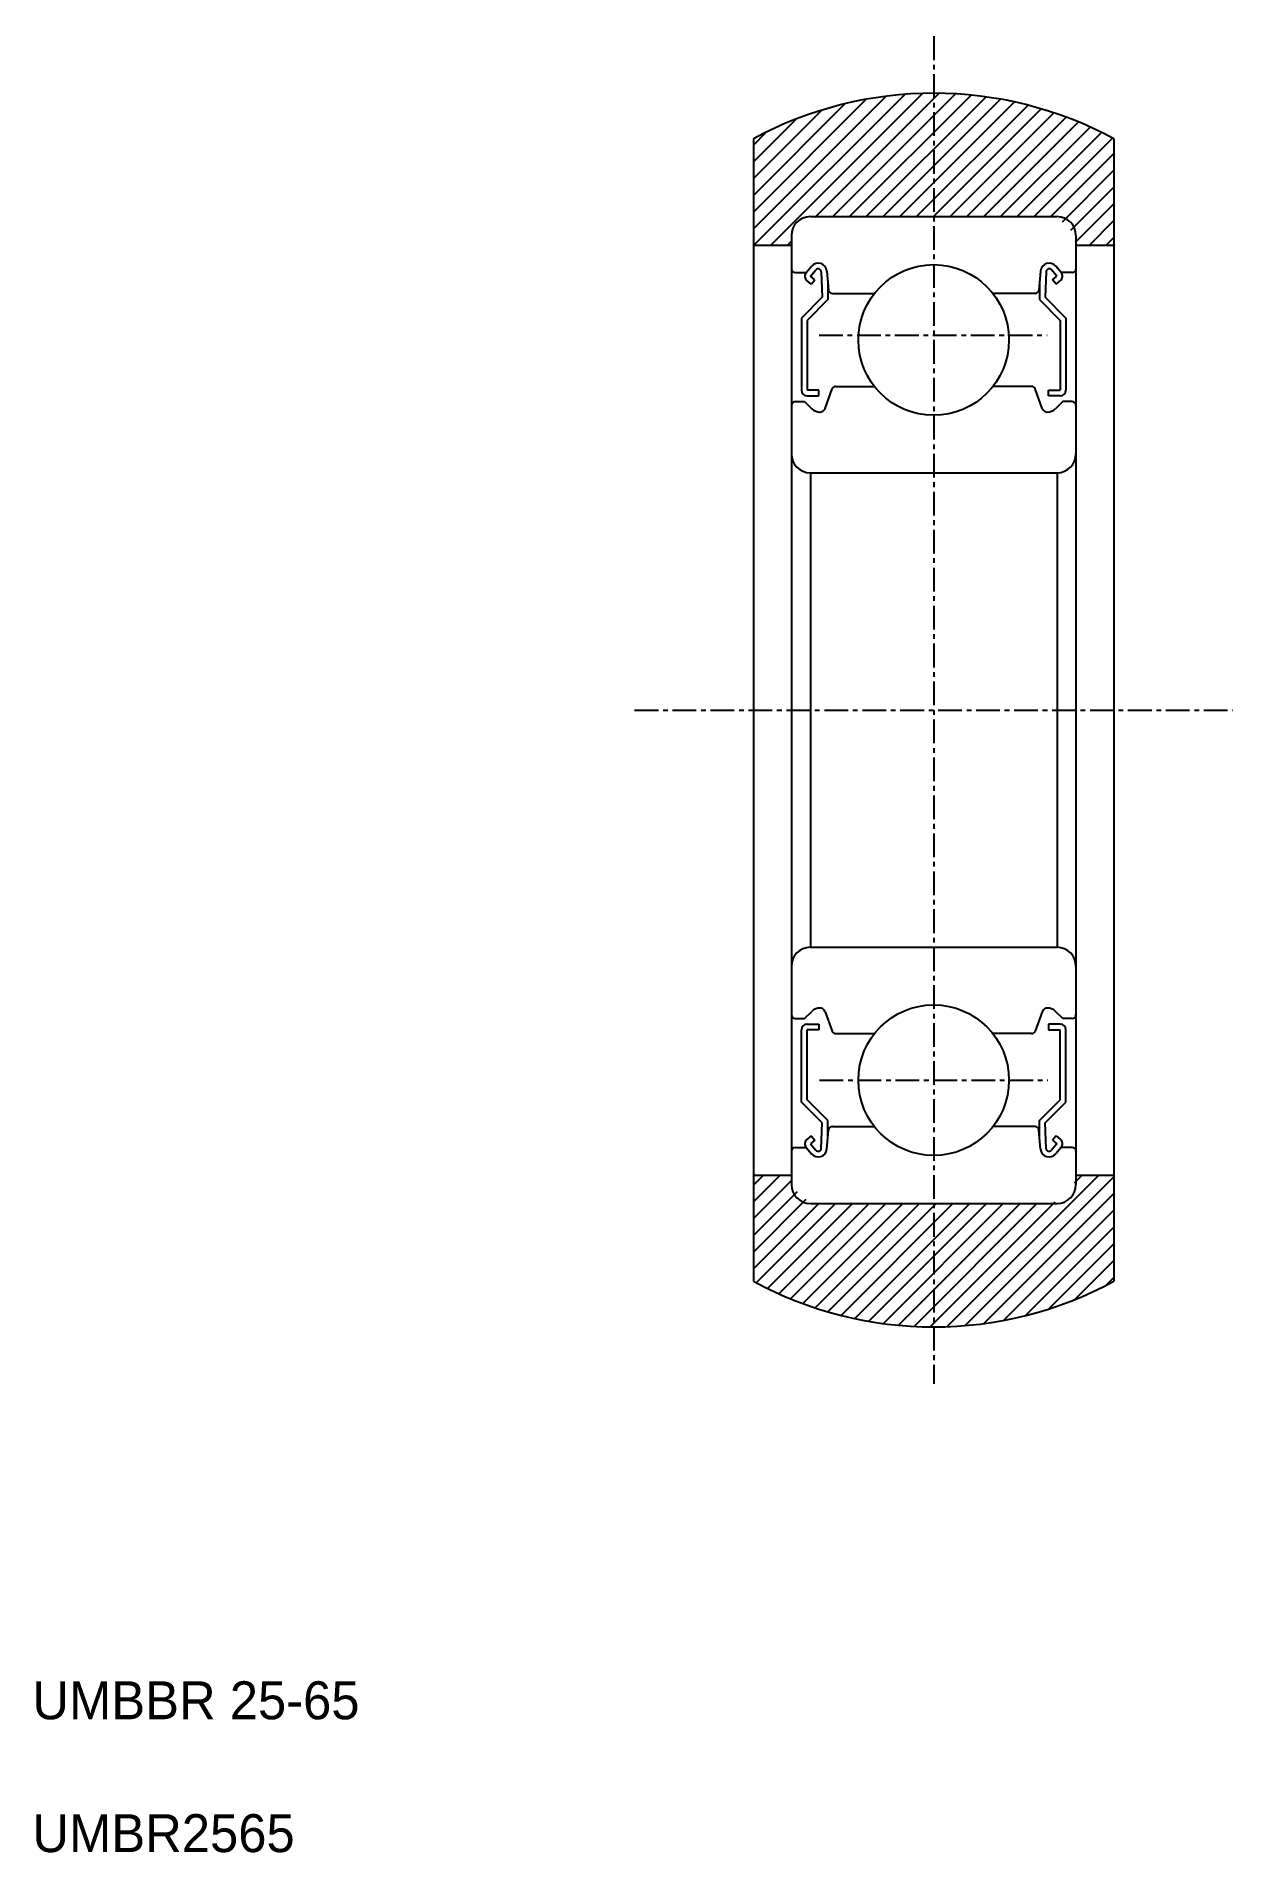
# Model space of a CAD drawing. Extents: x 2.7 to 65.8, y 2.5 to 98.2.
import ezdxf

# ---------------------------------------------------------------- set-up
doc = ezdxf.new("R2010")
doc.units = 0
doc.linetypes.add('CENTER', pattern=[2, 1.25, -0.25, 0.25, -0.25])
doc.layers.get('0').update_dxf_attribs({"linetype": 'CONTINUOUS'})
doc.layers.add('CENTER', color=1, linetype='CENTER')

# ---------------------------------------------------------------- blocks, each defined once
blk = doc.blocks.new('*X2')
at = {"color": 0, "linetype": 'CONTINUOUS'}
for p, q in [((618.951, -81.969), (625.939, -74.981)), ((618.951, -81.085), (624.895, -75.141)), ((618.951, -80.201), (623.775, -75.376)), ((618.981, -82.822), (626.923, -74.881)), ((619.865, -82.822), (627.856, -74.831)), ((622.213, -81.358), (628.747, -74.824)), ((623.133, -81.322), (629.6, -74.855)), ((624.017, -81.322), (630.42, -74.919)), ((624.901, -81.322), (631.209, -75.013)), ((625.785, -81.322), (631.972, -75.135)), ((626.668, -81.322), (632.71, -75.281)), ((627.552, -81.322), (633.424, -75.45)), ((618.951, -79.317), (622.558, -75.71)), ((618.951, -78.433), (621.202, -76.182)), ((628.436, -81.322), (634.117, -75.642)), ((629.32, -81.322), (634.789, -75.853)), ((630.204, -81.322), (635.442, -76.084)), ((631.088, -81.322), (636.077, -76.333)), ((618.951, -77.549), (619.625, -76.875)), ((631.972, -81.322), (636.694, -76.6)), ((632.856, -81.322), (637.294, -76.884)), ((633.739, -81.322), (637.878, -77.183)), ((634.603, -81.342), (637.951, -77.995)), ((635.238, -81.591), (637.951, -78.879)), ((635.681, -82.033), (637.951, -79.762)), ((635.93, -82.667), (637.951, -80.646)), ((636.659, -82.822), (637.951, -81.53)), ((620.749, -82.822), (620.987, -82.584)), ((637.543, -82.822), (637.951, -82.414)), ((618.951, -133.234), (620.363, -131.822)), ((618.951, -132.35), (619.479, -131.822)), ((629.169, -139.809), (637.156, -131.822)), ((630.109, -139.753), (637.951, -131.912)), ((635.87, -132.225), (636.273, -131.822)), ((618.951, -134.118), (620.991, -132.078)), ((618.951, -135.002), (621.271, -132.682)), ((631.1, -139.646), (637.951, -132.795)), ((618.951, -135.886), (621.737, -133.1)), ((618.951, -136.769), (622.405, -133.316)), ((619.102, -137.503), (623.282, -133.322)), ((619.688, -137.8), (624.166, -133.322)), ((620.29, -138.082), (625.05, -133.322)), ((620.91, -138.346), (625.934, -133.322)), ((621.547, -138.593), (626.818, -133.322)), ((622.203, -138.821), (627.701, -133.322)), ((622.878, -139.03), (628.585, -133.322)), ((623.573, -139.218), (629.469, -133.322)), ((624.291, -139.385), (630.353, -133.322)), ((625.031, -139.528), (631.237, -133.322)), ((625.798, -139.645), (632.121, -133.322)), ((626.591, -139.736), (633.005, -133.322)), ((627.415, -139.795), (633.889, -133.322)), ((628.273, -139.821), (634.853, -133.241)), ((632.154, -139.476), (637.951, -133.679)), ((633.285, -139.229), (637.951, -134.563)), ((634.518, -138.88), (637.951, -135.447)), ((635.898, -138.384), (637.951, -136.331)), ((637.516, -137.65), (637.951, -137.215))]:
    blk.add_line(p, q, dxfattribs=at)

msp = doc.modelspace()

# ---------------------------------------------------------------- linework, layer by layer
at = {"color": 7, "linetype": 'CONTINUOUS'}
for p, q in [((40.5, 92.777), (40.5, 32.578)), ((59.5, 92.777), (59.5, 32.578)), ((43.5, 88.678), (56.5, 88.678)), ((40.5, 87.178), (42.503, 87.178)), ((42.5, 87.678), (42.5, 37.678)), ((57.497, 87.178), (59.5, 87.178)), ((57.5, 87.678), (57.5, 37.678)), ((42.7, 85.728), (43.28, 85.728)), ((43.28, 85.727), (43.563, 86.064)), ((43.546, 85.112), (43.316, 85.304)), ((43.51, 85.535), (43.792, 85.871)), ((43.739, 85.342), (43.51, 85.535)), ((43.546, 85.112), (43.739, 85.342)), ((44.074, 85.774), (44.13, 84.432)), ((44.373, 85.807), (44.46, 84.81)), ((55.627, 85.807), (55.54, 84.81)), ((55.926, 85.774), (55.87, 84.432)), ((56.49, 85.535), (56.208, 85.871)), ((56.261, 85.342), (56.49, 85.535)), ((56.454, 85.112), (56.261, 85.342)), ((56.72, 85.727), (56.437, 86.064)), ((56.454, 85.112), (56.684, 85.304)), ((57.3, 85.728), (56.72, 85.728)), ((44.13, 84.432), (43.03, 83.332)), ((44.43, 84.308), (43.33, 83.208)), ((44.43, 85.155), (44.43, 84.308)), ((44.659, 84.628), (46.878, 84.628)), ((55.341, 84.628), (53.122, 84.628)), ((55.57, 85.155), (55.57, 84.308)), ((55.57, 84.308), (56.67, 83.208)), ((55.87, 84.432), (56.97, 83.332)), ((43.03, 83.332), (43.03, 79.528)), ((56.97, 83.332), (56.97, 79.528)), ((43.33, 83.208), (43.33, 79.528)), ((56.67, 83.208), (56.67, 79.528)), ((43.95, 79.528), (43.33, 79.528)), ((43.95, 79.228), (43.95, 79.528)), ((44.282, 78.575), (44.653, 79.596)), ((44.841, 79.728), (46.878, 79.728)), ((55.159, 79.728), (53.122, 79.728)), ((55.718, 78.575), (55.347, 79.596)), ((56.05, 79.228), (56.05, 79.528)), ((56.05, 79.528), (56.67, 79.528)), ((42.7, 78.928), (43.2, 78.928)), ((43.2, 78.928), (43.574, 78.554)), ((43.33, 79.228), (43.95, 79.228)), ((56.67, 79.228), (56.05, 79.228)), ((56.8, 78.928), (56.426, 78.554)), ((57.3, 78.928), (56.8, 78.928)), ((43.5, 75.178), (56.5, 75.178)), ((43.5, 75.178), (43.5, 50.178)), ((56.5, 75.178), (56.5, 50.178)), ((43.5, 50.178), (56.5, 50.178)), ((42.7, 46.428), (43.2, 46.428)), ((43.2, 46.428), (43.574, 46.802)), ((43.33, 46.128), (43.95, 46.128)), ((43.95, 46.128), (43.95, 45.828)), ((44.282, 46.781), (44.653, 45.759)), ((55.718, 46.781), (55.347, 45.759)), ((56.05, 46.128), (56.05, 45.828)), ((56.67, 46.128), (56.05, 46.128)), ((56.8, 46.428), (56.426, 46.802)), ((57.3, 46.428), (56.8, 46.428)), ((43.03, 42.024), (43.03, 45.828)), ((43.33, 42.148), (43.33, 45.828)), ((43.95, 45.828), (43.33, 45.828)), ((44.841, 45.628), (46.878, 45.628)), ((55.159, 45.628), (53.122, 45.628)), ((56.05, 45.828), (56.67, 45.828)), ((56.67, 42.148), (56.67, 45.828)), ((56.97, 42.024), (56.97, 45.828)), ((44.43, 41.048), (43.33, 42.148)), ((55.57, 41.048), (56.67, 42.148)), ((44.13, 40.924), (43.03, 42.024)), ((55.87, 40.924), (56.97, 42.024)), ((43.546, 40.244), (43.316, 40.051)), ((43.546, 40.244), (43.739, 40.014)), ((44.074, 39.581), (44.13, 40.924)), ((44.373, 39.548), (44.46, 40.545)), ((44.43, 40.201), (44.43, 41.048)), ((44.659, 40.728), (46.878, 40.728)), ((55.341, 40.728), (53.122, 40.728)), ((55.627, 39.548), (55.54, 40.545)), ((55.57, 40.201), (55.57, 41.048)), ((55.926, 39.581), (55.87, 40.924)), ((56.454, 40.244), (56.261, 40.014)), ((56.454, 40.244), (56.684, 40.051)), ((42.7, 39.628), (43.28, 39.628)), ((43.28, 39.628), (43.563, 39.292)), ((43.739, 40.014), (43.51, 39.821)), ((43.51, 39.821), (43.792, 39.485)), ((56.49, 39.821), (56.208, 39.485)), ((56.261, 40.014), (56.49, 39.821)), ((56.72, 39.628), (56.437, 39.292)), ((57.3, 39.628), (56.72, 39.628)), ((40.5, 38.178), (42.503, 38.178)), ((57.497, 38.178), (59.5, 38.178)), ((43.5, 36.678), (56.5, 36.678)), ((47.05, 36.678), (47.05, 36.678)), ((50, 36.678), (50, 36.678))]:
    msp.add_line(p, q, dxfattribs=at)
for centre in [(50, 82.178), (50, 43.178)]:
    msp.add_circle(centre, 3.969, dxfattribs=at)
for centre, radius, start, end in [((50, 75.178), 20, 61.64065, 118.35935), ((43.5, 87.678), 1, 90, 180), ((56.5, 87.678), 1, 0, 90), ((43.915, 85.767), 0.46, 4.9869, 139.91047), ((56.085, 85.767), 0.46, 40.08953, 175.0131), ((42.7, 85.928), 0.2, 180, 270), ((43.509, 85.534), 0.3, 139.91047, 229.9992), ((43.914, 85.768), 0.16, 2.37537, 139.99458), ((56.086, 85.768), 0.16, 40.00542, 177.62463), ((56.491, 85.534), 0.3, 310.0008, 40.08953), ((57.3, 85.928), 0.2, 270, 0), ((44.659, 84.828), 0.2, 184.9869, 270), ((55.341, 84.828), 0.2, 270, 355.0131), ((43.33, 79.528), 0.3, 180, 270), ((44.841, 79.528), 0.2, 90, 160.03041), ((55.159, 79.528), 0.2, 19.96959, 90), ((56.67, 79.528), 0.3, 270, 0), ((42.7, 78.728), 0.2, 90, 180), ((43.998, 78.978), 0.6, 225.0023, 272.82789), ((44, 78.678), 0.3, 265.49139, 340.03041), ((56, 78.678), 0.3, 199.96959, 274.50861), ((56.002, 78.978), 0.6, 267.17211, 314.9977), ((57.3, 78.728), 0.2, 0, 90), ((43.5, 76.178), 1, 180, 270), ((56.5, 76.178), 1, 270, 0), ((43.5, 49.178), 1, 90, 180), ((56.5, 49.178), 1, 0, 90), ((43.998, 46.378), 0.6, 87.17211, 134.9977), ((44, 46.678), 0.3, 19.96959, 94.50861), ((56, 46.678), 0.3, 85.49139, 160.03041), ((56.002, 46.378), 0.6, 45.0023, 92.82789), ((42.7, 46.628), 0.2, 180, 270), ((43.33, 45.828), 0.3, 90, 180), ((56.67, 45.828), 0.3, 0, 90), ((57.3, 46.628), 0.2, 270, 0), ((44.841, 45.828), 0.2, 199.96959, 270), ((55.159, 45.828), 0.2, 270, 340.03041), ((44.659, 40.528), 0.2, 90, 175.0131), ((55.341, 40.528), 0.2, 4.9869, 90), ((42.7, 39.428), 0.2, 90, 180), ((43.509, 39.821), 0.3, 130.0008, 220.08953), ((43.915, 39.588), 0.46, 220.08953, 355.0131), ((43.914, 39.588), 0.16, 220.00542, 357.62463), ((56.085, 39.588), 0.46, 184.9869, 319.91047), ((56.086, 39.588), 0.16, 182.37537, 319.99458), ((56.491, 39.821), 0.3, 319.91047, 49.9992), ((57.3, 39.428), 0.2, 0, 90), ((43.5, 37.678), 1, 180, 270), ((56.5, 37.678), 1, 270, 0), ((50, 50.178), 20, 241.64065, 298.35935)]:
    msp.add_arc(centre, radius, start, end, dxfattribs=at)
at = {"layer": 'CENTER', "color": 1, "linetype": 'CENTER'}
for p, q in [((50, 98.178), (50, 27.178)), ((43.959, 82.428), (55.983, 82.428)), ((34.241, 62.678), (65.759, 62.678)), ((43.988, 43.178), (56.012, 43.178))]:
    msp.add_line(p, q, dxfattribs=at)

# ---------------------------------------------------------------- block references
at = {"color": 3, "linetype": 'CONTINUOUS'}
msp.add_blockref('*X2', (-578.451, 170), dxfattribs=at)

# ---------------------------------------------------------------- texts
at = {"color": 7, "linetype": 'CONTINUOUS'}
for s, p in [('UMBBR 25-65', (2.5, 9.5)), ('UMBR2565', (2.5, 2.5))]:
    msp.add_text(s, height=2, dxfattribs=at).set_placement(p)

doc.saveas('drawing.dxf')
